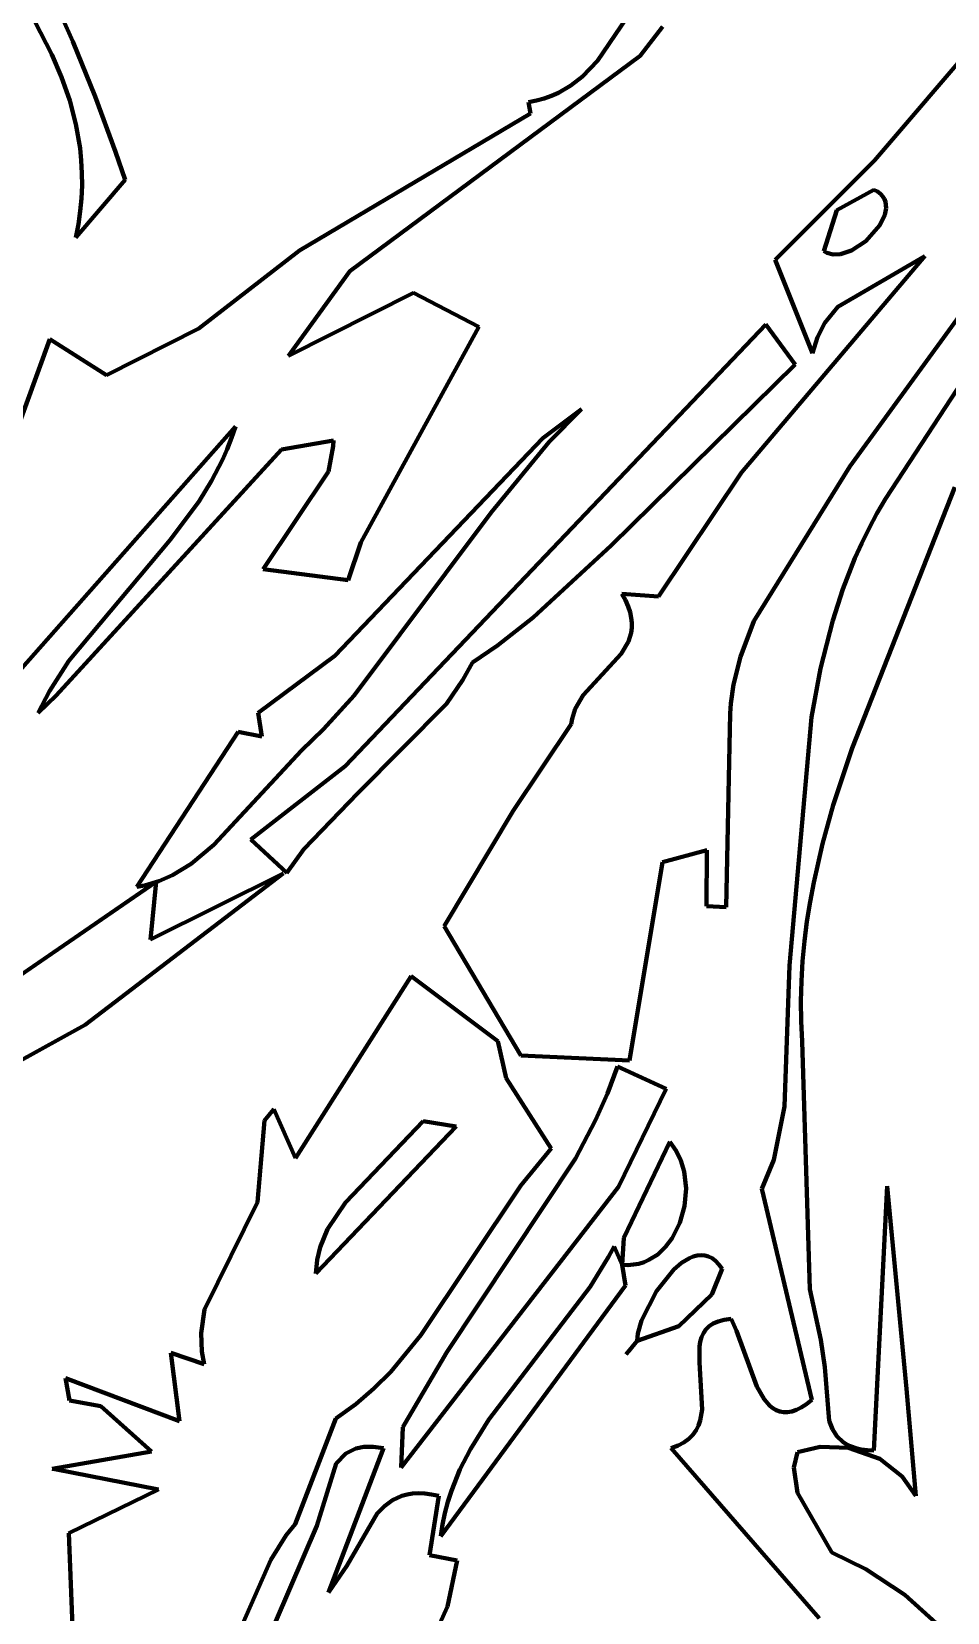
# Model space of a CAD drawing. Header units: millimetres. Extents: x 0 to 11, y 0 to 14.1.
# Drawn here: x 1.47 to 1.974, y 7.477 to 8.347 of the extents above; entities that cross this region are included whole.
import ezdxf

# ---------------------------------------------------------------- set-up
doc = ezdxf.new("R2010")
doc.units = ezdxf.units.MM
doc.layers.add('color#010101ff', color=7, linetype='CONTINUOUS', lineweight=100)
doc.layers.add('color#fefefeff', color=7, linetype='CONTINUOUS', lineweight=100)

msp = doc.modelspace()

# ---------------------------------------------------------------- linework, layer by layer
at = {"layer": 'color#010101ff'}
for p, q in [((1.81433, 8.37915), (1.78155, 8.3308)), ((1.49271, 8.34139), (1.4795, 8.37122)), ((1.47171, 8.35231), (1.48122, 8.33416)), ((1.80505, 8.33353), (1.81739, 8.34945)), ((1.50496, 8.31119), (1.49271, 8.34139)), ((1.99218, 8.34378), (1.93405, 8.27584)), ((1.48122, 8.33416), (1.48657, 8.32172)), ((1.64528, 8.21498), (1.80505, 8.33353)), ((1.78155, 8.3308), (1.77322, 8.32213)), ((1.48657, 8.32172), (1.491, 8.30899)), ((1.76696, 8.3172), (1.76, 8.31311)), ((1.77322, 8.32213), (1.76696, 8.3172)), ((1.92045, 8.10748), (2.073, 8.31742)), ((1.491, 8.30899), (1.49441, 8.29597)), ((1.51625, 8.28065), (1.50496, 8.31119)), ((1.74799, 8.30882), (1.74351, 8.30795)), ((1.74351, 8.30795), (1.74471, 8.30182)), ((1.75222, 8.30998), (1.74799, 8.30882)), ((1.75622, 8.31141), (1.75222, 8.30998)), ((1.76, 8.31311), (1.75622, 8.31141)), ((1.74471, 8.30182), (1.61747, 8.22635)), ((1.49441, 8.29597), (1.4967, 8.28265)), ((1.4967, 8.28265), (1.49739, 8.27588)), ((1.52152, 8.26526), (1.51625, 8.28065)), ((2.06594, 8.28186), (1.94003, 8.08984)), ((1.49739, 8.27588), (1.49776, 8.26902)), ((1.93405, 8.27584), (1.87938, 8.22126)), ((1.49437, 8.23355), (1.52152, 8.26526)), ((1.4978, 8.26209), (1.4975, 8.25508)), ((1.49776, 8.26902), (1.4978, 8.26209)), ((1.4975, 8.25508), (1.49683, 8.24798)), ((1.91333, 8.24854), (1.93367, 8.25981)), ((1.93367, 8.25981), (1.93565, 8.25876)), ((1.93565, 8.25876), (1.93727, 8.25755)), ((1.93727, 8.25755), (1.93853, 8.25619)), ((1.93853, 8.25619), (1.93946, 8.2547)), ((1.93946, 8.2547), (1.94007, 8.2531)), ((1.94007, 8.2531), (1.94042, 8.24964)), ((1.49683, 8.24798), (1.49579, 8.24081)), ((1.90609, 8.22601), (1.91333, 8.24854)), ((1.93972, 8.24595), (1.93701, 8.24026)), ((1.94042, 8.24964), (1.93972, 8.24595)), ((1.49579, 8.24081), (1.49437, 8.23355)), ((1.93701, 8.24026), (1.92924, 8.23153)), ((1.92924, 8.23153), (1.92138, 8.22645)), ((1.61747, 8.22635), (1.56204, 8.18343)), ((1.96166, 8.2233), (1.86084, 8.10431)), ((1.87938, 8.22126), (1.89997, 8.16985)), ((1.90774, 8.22514), (1.90609, 8.22601)), ((1.91136, 8.22427), (1.90774, 8.22514)), ((1.91527, 8.22446), (1.91136, 8.22427)), ((1.91387, 8.19546), (1.96166, 8.2233)), ((1.92138, 8.22645), (1.91527, 8.22446)), ((1.61145, 8.16849), (1.64528, 8.21498)), ((1.68024, 8.20305), (1.61145, 8.16849)), ((1.71623, 8.18441), (1.68024, 8.20305)), ((1.90668, 8.18655), (1.91387, 8.19546)), ((1.56204, 8.18343), (1.51129, 8.15783)), ((1.87413, 8.18574), (1.6426, 7.94272)), ((1.65125, 8.06569), (1.71623, 8.18441)), ((1.89042, 8.1637), (1.87413, 8.18574)), ((1.90263, 8.17875), (1.90668, 8.18655)), ((1.48009, 8.17759), (1.41507, 7.99925)), ((1.51129, 8.15783), (1.48009, 8.17759)), ((1.89997, 8.16985), (1.90263, 8.17875)), ((1.78902, 8.0641), (1.89042, 8.1637)), ((1.77273, 8.13906), (1.75141, 8.12322)), ((1.75501, 8.12108), (1.77273, 8.13906)), ((1.45623, 7.98717), (1.5822, 8.12961)), ((1.58013, 8.1233), (1.57776, 8.11715)), ((1.5822, 8.12961), (1.58013, 8.1233)), ((1.75141, 8.12322), (1.63693, 8.00346)), ((1.48353, 7.98155), (1.60761, 8.11687)), ((1.57776, 8.11715), (1.57511, 8.11116)), ((1.60761, 8.11687), (1.63615, 8.12178)), ((1.63605, 8.1188), (1.63347, 8.10477)), ((1.63615, 8.12178), (1.63605, 8.1188)), ((1.72304, 8.0823), (1.75501, 8.12108)), ((1.57511, 8.11116), (1.56908, 8.0996)), ((1.86765, 8.02241), (1.92045, 8.10748)), ((1.56908, 8.0996), (1.56218, 8.08851)), ((1.63347, 8.10477), (1.59747, 8.05111)), ((1.86084, 8.10431), (1.81513, 8.03601)), ((1.56218, 8.08851), (1.54641, 8.06742)), ((1.92166, 7.95253), (1.97822, 8.09622)), ((1.94003, 8.08984), (1.93536, 8.08179)), ((1.64762, 7.98166), (1.72304, 8.0823)), ((1.93536, 8.08179), (1.93102, 8.07364)), ((1.93102, 8.07364), (1.927, 8.06539)), ((1.54641, 8.06742), (1.4906, 8.00074)), ((1.64437, 8.04504), (1.65125, 8.06569)), ((1.74614, 8.02451), (1.78902, 8.0641)), ((1.927, 8.06539), (1.92327, 8.05705)), ((1.92327, 8.05705), (1.91666, 8.0401)), ((1.59747, 8.05111), (1.64437, 8.04504)), ((1.81513, 8.03601), (1.79493, 8.0376)), ((1.79493, 8.0376), (1.79689, 8.03401)), ((1.91666, 8.0401), (1.91107, 8.02285)), ((1.79689, 8.03401), (1.79839, 8.03061)), ((1.79839, 8.03061), (1.79947, 8.0274)), ((1.79947, 8.0274), (1.80016, 8.02436)), ((1.72642, 8.00917), (1.74614, 8.02451)), ((1.80045, 8.01873), (1.80011, 8.01611)), ((1.80016, 8.02436), (1.80048, 8.02147)), ((1.80048, 8.02147), (1.80045, 8.01873)), ((1.86019, 8.00293), (1.86765, 8.02241)), ((1.91107, 8.02285), (1.90439, 7.99647)), ((1.79859, 8.01123), (1.79461, 8.00456)), ((1.80011, 8.01611), (1.79859, 8.01123)), ((1.4906, 8.00074), (1.47985, 7.98394)), ((1.63693, 8.00346), (1.59472, 7.97206)), ((1.71266, 7.99968), (1.72642, 8.00917)), ((1.79461, 8.00456), (1.77362, 7.98167)), ((1.85641, 7.98765), (1.86019, 8.00293)), ((1.70747, 7.99018), (1.71266, 7.99968)), ((1.90439, 7.99647), (1.89941, 7.96962)), ((1.47985, 7.98394), (1.47371, 7.97211)), ((1.69844, 7.977), (1.70747, 7.99018)), ((1.85492, 7.9771), (1.85641, 7.98765)), ((1.47371, 7.97211), (1.48353, 7.98155)), ((1.63063, 7.96307), (1.64762, 7.98166)), ((1.64957, 7.92786), (1.69844, 7.977)), ((1.77362, 7.98167), (1.76933, 7.97432)), ((1.85452, 7.97171), (1.85492, 7.9771)), ((1.59472, 7.97206), (1.59672, 7.95902)), ((1.76752, 7.96882), (1.76702, 7.96585)), ((1.76933, 7.97432), (1.76752, 7.96882)), ((1.8524, 7.8652), (1.85452, 7.97171)), ((1.89941, 7.96962), (1.88724, 7.83305)), ((1.58378, 7.96156), (1.52796, 7.87631)), ((1.59672, 7.95902), (1.58378, 7.96156)), ((1.61853, 7.95131), (1.63063, 7.96307)), ((1.76702, 7.96585), (1.73512, 7.91807)), ((1.57028, 7.8995), (1.61853, 7.95131)), ((1.91133, 7.92117), (1.92166, 7.95253)), ((1.6426, 7.94272), (1.59075, 7.90228)), ((1.61996, 7.89701), (1.64957, 7.92786)), ((1.73512, 7.91807), (1.69718, 7.8547)), ((1.90544, 7.90005), (1.91133, 7.92117)), ((1.55784, 7.88903), (1.57028, 7.8995)), ((1.59075, 7.90228), (1.61058, 7.88393)), ((1.61058, 7.88393), (1.61996, 7.89701)), ((1.81726, 7.88998), (1.84181, 7.89657)), ((1.84181, 7.89657), (1.84156, 7.86574)), ((1.90056, 7.87874), (1.90544, 7.90005)), ((1.54755, 7.88273), (1.55784, 7.88903)), ((1.79922, 7.78083), (1.81726, 7.88998)), ((1.53851, 7.87908), (1.39814, 7.7828)), ((1.49943, 7.80044), (1.60859, 7.88365)), ((1.53216, 7.87712), (1.54012, 7.87949)), ((1.60859, 7.88365), (1.53539, 7.84734)), ((1.53539, 7.84734), (1.53851, 7.87908)), ((1.54012, 7.87949), (1.54755, 7.88273)), ((1.52796, 7.87631), (1.53216, 7.87712)), ((1.89854, 7.86801), (1.90056, 7.87874)), ((1.84156, 7.86574), (1.8524, 7.8652)), ((1.89683, 7.85722), (1.89854, 7.86801)), ((1.69718, 7.8547), (1.73928, 7.78346)), ((1.89546, 7.84638), (1.89683, 7.85722)), ((1.89444, 7.83547), (1.89546, 7.84638)), ((1.89379, 7.8245), (1.89444, 7.83547)), ((1.67904, 7.8272), (1.61527, 7.727)), ((1.72661, 7.79135), (1.67904, 7.8272)), ((1.88724, 7.83305), (1.88456, 7.75548)), ((1.89354, 7.81345), (1.89379, 7.8245)), ((1.8937, 7.80234), (1.89354, 7.81345)), ((1.89429, 7.79116), (1.8937, 7.80234)), ((1.42608, 7.75984), (1.49943, 7.80044)), ((1.7312, 7.77109), (1.72661, 7.79135)), ((1.73928, 7.78346), (1.79922, 7.78083)), ((1.89848, 7.65502), (1.89429, 7.79116)), ((1.79265, 7.77754), (1.78699, 7.76254)), ((1.81942, 7.76523), (1.79265, 7.77754)), ((1.75602, 7.73231), (1.7312, 7.77109)), ((1.78699, 7.76254), (1.78051, 7.74798)), ((1.79315, 7.71121), (1.81942, 7.76523)), ((1.60336, 7.75395), (1.59828, 7.74769)), ((1.61527, 7.727), (1.60336, 7.75395)), ((1.88456, 7.75548), (1.87854, 7.72621)), ((1.59828, 7.74769), (1.59434, 7.70293)), ((1.70376, 7.74438), (1.6264, 7.6636)), ((1.64277, 7.70275), (1.68561, 7.74741)), ((1.68561, 7.74741), (1.70376, 7.74438)), ((1.78051, 7.74798), (1.76949, 7.72682)), ((1.73928, 7.71205), (1.75602, 7.73231)), ((1.82128, 7.73601), (1.79607, 7.68326)), ((1.82486, 7.73117), (1.82128, 7.73601)), ((1.82751, 7.72571), (1.82486, 7.73117)), ((1.76949, 7.72682), (1.69867, 7.6203)), ((1.82926, 7.71977), (1.82751, 7.72571)), ((1.87854, 7.72621), (1.87194, 7.71016)), ((1.83028, 7.71032), (1.82926, 7.71977)), ((1.67354, 7.55685), (1.79315, 7.71121)), ((1.68437, 7.62968), (1.73928, 7.71205)), ((1.82945, 7.7007), (1.83028, 7.71032)), ((1.87194, 7.71016), (1.89958, 7.5941)), ((1.94097, 7.71158), (1.93374, 7.5662)), ((1.95159, 7.60009), (1.94097, 7.71158)), ((1.59434, 7.70293), (1.56527, 7.64372)), ((1.63299, 7.68797), (1.64277, 7.70275)), ((1.82689, 7.69143), (1.82945, 7.7007)), ((1.62895, 7.67814), (1.63299, 7.68797)), ((1.82269, 7.68304), (1.82689, 7.69143)), ((1.79607, 7.68326), (1.79508, 7.66837)), ((1.81904, 7.6782), (1.82269, 7.68304)), ((1.6264, 7.6636), (1.62723, 7.6711)), ((1.62723, 7.6711), (1.62895, 7.67814)), ((1.78769, 7.67274), (1.77744, 7.65629)), ((1.79073, 7.67839), (1.78769, 7.67274)), ((1.79508, 7.66837), (1.79073, 7.67839)), ((1.80716, 7.66987), (1.80984, 7.67103)), ((1.80984, 7.67103), (1.81475, 7.67414)), ((1.81475, 7.67414), (1.81904, 7.6782)), ((1.83213, 7.67207), (1.82783, 7.66946)), ((1.83428, 7.67294), (1.83213, 7.67207)), ((1.83642, 7.67349), (1.83428, 7.67294)), ((1.83854, 7.67369), (1.83642, 7.67349)), ((1.84062, 7.67352), (1.83854, 7.67369)), ((1.84266, 7.67295), (1.84062, 7.67352)), ((1.84465, 7.67196), (1.84266, 7.67295)), ((1.84656, 7.67052), (1.84465, 7.67196)), ((1.8484, 7.66861), (1.84656, 7.67052)), ((1.79508, 7.66837), (1.7983, 7.66824)), ((1.79693, 7.65702), (1.79508, 7.66837)), ((1.7983, 7.66824), (1.80139, 7.66846)), ((1.80139, 7.66846), (1.80435, 7.66901)), ((1.80435, 7.66901), (1.80716, 7.66987)), ((1.82362, 7.66588), (1.81402, 7.65397)), ((1.82783, 7.66946), (1.82362, 7.66588)), ((1.84445, 7.65198), (1.85015, 7.6662)), ((1.85015, 7.6662), (1.8484, 7.66861)), ((1.69538, 7.51913), (1.79693, 7.65702)), ((1.77744, 7.65629), (1.72168, 7.5833)), ((1.81402, 7.65397), (1.80584, 7.63779)), ((1.90447, 7.62717), (1.89848, 7.65502)), ((1.82634, 7.6346), (1.84445, 7.65198)), ((1.56527, 7.64372), (1.56335, 7.63083)), ((1.80584, 7.63779), (1.8038, 7.63053)), ((1.84526, 7.63604), (1.84302, 7.63456)), ((1.84798, 7.63723), (1.84526, 7.63604)), ((1.85123, 7.63809), (1.84798, 7.63723)), ((1.85506, 7.6386), (1.85123, 7.63809)), ((1.85801, 7.63215), (1.85506, 7.6386)), ((1.56335, 7.63083), (1.56376, 7.62073)), ((1.66771, 7.60954), (1.68437, 7.62968)), ((1.8034, 7.62647), (1.82634, 7.6346)), ((1.8038, 7.63053), (1.8034, 7.62647)), ((1.83884, 7.62851), (1.83814, 7.62605)), ((1.83986, 7.63077), (1.83884, 7.62851)), ((1.84124, 7.63279), (1.83986, 7.63077)), ((1.84302, 7.63456), (1.84124, 7.63279)), ((1.8692, 7.60145), (1.85801, 7.63215)), ((1.90672, 7.61202), (1.90447, 7.62717)), ((1.56506, 7.61375), (1.54665, 7.61997)), ((1.54665, 7.61997), (1.55151, 7.58244)), ((1.56376, 7.62073), (1.56506, 7.61375)), ((1.69867, 7.6203), (1.67431, 7.57913)), ((1.79741, 7.61917), (1.8034, 7.62647)), ((1.79874, 7.62079), (1.79741, 7.61917)), ((1.8034, 7.62647), (1.79874, 7.62079)), ((1.83772, 7.6234), (1.83769, 7.61457)), ((1.83814, 7.62605), (1.83772, 7.6234)), ((1.65846, 7.60026), (1.66771, 7.60954)), ((1.83769, 7.61457), (1.83923, 7.58872)), ((1.90916, 7.58246), (1.90672, 7.61202)), ((1.55151, 7.58244), (1.48877, 7.60607)), ((1.48877, 7.60607), (1.49095, 7.5938)), ((1.87324, 7.59446), (1.8692, 7.60145)), ((1.49095, 7.5938), (1.50806, 7.59053)), ((1.64845, 7.59164), (1.65846, 7.60026)), ((1.87638, 7.59087), (1.87324, 7.59446)), ((1.89958, 7.5941), (1.89657, 7.59173)), ((1.95681, 7.54123), (1.95159, 7.60009)), ((1.50806, 7.59053), (1.53611, 7.56573)), ((1.61518, 7.52564), (1.63757, 7.58378)), ((1.63757, 7.58378), (1.64845, 7.59164)), ((1.72168, 7.5833), (1.71157, 7.56699)), ((1.83923, 7.58872), (1.83814, 7.58274)), ((1.8781, 7.58948), (1.87638, 7.59087)), ((1.87994, 7.58839), (1.8781, 7.58948)), ((1.88189, 7.58764), (1.87994, 7.58839)), ((1.88397, 7.58726), (1.88189, 7.58764)), ((1.88619, 7.58726), (1.88397, 7.58726)), ((1.88855, 7.58768), (1.88619, 7.58726)), ((1.89107, 7.58855), (1.88855, 7.58768)), ((1.89374, 7.58989), (1.89107, 7.58855)), ((1.89657, 7.59173), (1.89374, 7.58989)), ((1.67431, 7.57913), (1.67354, 7.55685)), ((1.83403, 7.57491), (1.83182, 7.57269)), ((1.83579, 7.57734), (1.83403, 7.57491)), ((1.83715, 7.57996), (1.83579, 7.57734)), ((1.83814, 7.58274), (1.83715, 7.57996)), ((1.91087, 7.57799), (1.90916, 7.58246)), ((1.91334, 7.57407), (1.91087, 7.57799)), ((1.63348, 7.48817), (1.66379, 7.56756)), ((1.64852, 7.56725), (1.64309, 7.56459)), ((1.65291, 7.56816), (1.64852, 7.56725)), ((1.65798, 7.56829), (1.65291, 7.56816)), ((1.66379, 7.56756), (1.65798, 7.56829)), ((1.71157, 7.56699), (1.70584, 7.5557)), ((1.82591, 7.56899), (1.82212, 7.56756)), ((1.82212, 7.56756), (1.90365, 7.47397)), ((1.82913, 7.57071), (1.82591, 7.56899)), ((1.83182, 7.57269), (1.82913, 7.57071)), ((1.89174, 7.56525), (1.90412, 7.56833)), ((1.90412, 7.56833), (1.91966, 7.56774)), ((1.91672, 7.57083), (1.91334, 7.57407)), ((1.91879, 7.56949), (1.91672, 7.57083)), ((1.92115, 7.56836), (1.91879, 7.56949)), ((1.91966, 7.56774), (1.93691, 7.56157)), ((1.9238, 7.56745), (1.92115, 7.56836)), ((1.92677, 7.56678), (1.9238, 7.56745)), ((1.93008, 7.56636), (1.92677, 7.56678)), ((1.93374, 7.5662), (1.93008, 7.56636)), ((1.53611, 7.56573), (1.48133, 7.5562)), ((1.63766, 7.55899), (1.62707, 7.52482)), ((1.64309, 7.56459), (1.63766, 7.55899)), ((1.88972, 7.5569), (1.89174, 7.56525)), ((1.93691, 7.56157), (1.94929, 7.55199)), ((1.48133, 7.5562), (1.48289, 7.55589)), ((1.48289, 7.55589), (1.53982, 7.5448)), ((1.70584, 7.5557), (1.70113, 7.54401)), ((1.89174, 7.54296), (1.88972, 7.5569)), ((1.94929, 7.55199), (1.95681, 7.54123)), ((1.53982, 7.5448), (1.4905, 7.52066)), ((1.67385, 7.54121), (1.66872, 7.53888)), ((1.67669, 7.54198), (1.67385, 7.54121)), ((1.67973, 7.54248), (1.67669, 7.54198)), ((1.68299, 7.54267), (1.67973, 7.54248)), ((1.68647, 7.54255), (1.68299, 7.54267)), ((1.6902, 7.54208), (1.68647, 7.54255)), ((1.68908, 7.50861), (1.69418, 7.54126)), ((1.69418, 7.54126), (1.6902, 7.54208)), ((1.70113, 7.54401), (1.6992, 7.53799)), ((1.91053, 7.51005), (1.89174, 7.54296)), ((1.6603, 7.53165), (1.64349, 7.5028)), ((1.66424, 7.53564), (1.6603, 7.53165)), ((1.66872, 7.53888), (1.66424, 7.53564)), ((1.69758, 7.53184), (1.69631, 7.52556)), ((1.6992, 7.53799), (1.69758, 7.53184)), ((1.62707, 7.52482), (1.58204, 7.4202)), ((1.61007, 7.5196), (1.61518, 7.52564)), ((1.69631, 7.52556), (1.69538, 7.51913)), ((1.4905, 7.52066), (1.49327, 7.45027)), ((1.60178, 7.50607), (1.61007, 7.5196)), ((1.57909, 7.45472), (1.60178, 7.50607)), ((1.70438, 7.50564), (1.68908, 7.50861)), ((1.69891, 7.48036), (1.70438, 7.50564)), ((1.92928, 7.50103), (1.91053, 7.51005)), ((1.64349, 7.5028), (1.63348, 7.48817)), ((1.95079, 7.48686), (1.92928, 7.50103)), ((1.6486, 7.36861), (1.69891, 7.48036)), ((1.97375, 7.46619), (1.95079, 7.48686))]:
    msp.add_line(p, q, dxfattribs=at)
at = {"layer": 'color#fefefeff'}
for p, q in [((1.78155, 8.3308), (1.81433, 8.37915)), ((1.4795, 8.37122), (1.49271, 8.34139)), ((1.48122, 8.33416), (1.47171, 8.35231)), ((1.81739, 8.34945), (1.80505, 8.33353)), ((1.49271, 8.34139), (1.50496, 8.31119)), ((1.93405, 8.27584), (1.99218, 8.34378)), ((1.48657, 8.32172), (1.48122, 8.33416)), ((1.80505, 8.33353), (1.64528, 8.21498)), ((1.77322, 8.32213), (1.78155, 8.3308)), ((1.491, 8.30899), (1.48657, 8.32172)), ((1.76, 8.31311), (1.76696, 8.3172)), ((1.76696, 8.3172), (1.77322, 8.32213)), ((2.073, 8.31742), (1.92045, 8.10748)), ((1.49441, 8.29597), (1.491, 8.30899)), ((1.50496, 8.31119), (1.51625, 8.28065)), ((1.74351, 8.30795), (1.74799, 8.30882)), ((1.74471, 8.30182), (1.74351, 8.30795)), ((1.74799, 8.30882), (1.75222, 8.30998)), ((1.75222, 8.30998), (1.75622, 8.31141)), ((1.75622, 8.31141), (1.76, 8.31311)), ((1.61747, 8.22635), (1.74471, 8.30182)), ((1.4967, 8.28265), (1.49441, 8.29597)), ((1.49739, 8.27588), (1.4967, 8.28265)), ((1.51625, 8.28065), (1.52152, 8.26526)), ((1.94003, 8.08984), (2.06594, 8.28186)), ((1.49776, 8.26902), (1.49739, 8.27588)), ((1.87938, 8.22126), (1.93405, 8.27584)), ((1.52152, 8.26526), (1.49437, 8.23355)), ((1.4975, 8.25508), (1.4978, 8.26209)), ((1.4978, 8.26209), (1.49776, 8.26902)), ((1.49683, 8.24798), (1.4975, 8.25508)), ((1.93367, 8.25981), (1.91333, 8.24854)), ((1.93565, 8.25876), (1.93367, 8.25981)), ((1.93727, 8.25755), (1.93565, 8.25876)), ((1.93853, 8.25619), (1.93727, 8.25755)), ((1.93946, 8.2547), (1.93853, 8.25619)), ((1.94007, 8.2531), (1.93946, 8.2547)), ((1.94042, 8.24964), (1.94007, 8.2531)), ((1.49579, 8.24081), (1.49683, 8.24798)), ((1.91333, 8.24854), (1.90609, 8.22601)), ((1.93701, 8.24026), (1.93972, 8.24595)), ((1.93972, 8.24595), (1.94042, 8.24964)), ((1.49437, 8.23355), (1.49579, 8.24081)), ((1.92924, 8.23153), (1.93701, 8.24026)), ((1.92138, 8.22645), (1.92924, 8.23153)), ((1.56204, 8.18343), (1.61747, 8.22635)), ((1.86084, 8.10431), (1.96166, 8.2233)), ((1.89997, 8.16985), (1.87938, 8.22126)), ((1.90609, 8.22601), (1.90774, 8.22514)), ((1.90774, 8.22514), (1.91136, 8.22427)), ((1.91136, 8.22427), (1.91527, 8.22446)), ((1.96166, 8.2233), (1.91387, 8.19546)), ((1.91527, 8.22446), (1.92138, 8.22645)), ((1.64528, 8.21498), (1.61145, 8.16849)), ((1.61145, 8.16849), (1.68024, 8.20305)), ((1.68024, 8.20305), (1.71623, 8.18441)), ((1.91387, 8.19546), (1.90668, 8.18655)), ((1.51129, 8.15783), (1.56204, 8.18343)), ((1.6426, 7.94272), (1.87413, 8.18574)), ((1.71623, 8.18441), (1.65125, 8.06569)), ((1.87413, 8.18574), (1.89042, 8.1637)), ((1.90668, 8.18655), (1.90263, 8.17875)), ((1.41507, 7.99925), (1.48009, 8.17759)), ((1.48009, 8.17759), (1.51129, 8.15783)), ((1.90263, 8.17875), (1.89997, 8.16985)), ((1.89042, 8.1637), (1.78902, 8.0641)), ((1.75141, 8.12322), (1.77273, 8.13906)), ((1.77273, 8.13906), (1.75501, 8.12108)), ((1.5822, 8.12961), (1.45623, 7.98717)), ((1.57776, 8.11715), (1.58013, 8.1233)), ((1.58013, 8.1233), (1.5822, 8.12961)), ((1.63693, 8.00346), (1.75141, 8.12322)), ((1.60761, 8.11687), (1.48353, 7.98155)), ((1.57511, 8.11116), (1.57776, 8.11715)), ((1.63615, 8.12178), (1.60761, 8.11687)), ((1.63347, 8.10477), (1.63605, 8.1188)), ((1.63605, 8.1188), (1.63615, 8.12178)), ((1.75501, 8.12108), (1.72304, 8.0823)), ((1.56908, 8.0996), (1.57511, 8.11116)), ((1.92045, 8.10748), (1.86765, 8.02241)), ((1.56218, 8.08851), (1.56908, 8.0996)), ((1.59747, 8.05111), (1.63347, 8.10477)), ((1.81513, 8.03601), (1.86084, 8.10431)), ((1.54641, 8.06742), (1.56218, 8.08851)), ((1.97822, 8.09622), (1.92166, 7.95253)), ((1.93536, 8.08179), (1.94003, 8.08984)), ((1.72304, 8.0823), (1.64762, 7.98166)), ((1.93102, 8.07364), (1.93536, 8.08179)), ((1.927, 8.06539), (1.93102, 8.07364)), ((1.4906, 8.00074), (1.54641, 8.06742)), ((1.65125, 8.06569), (1.64437, 8.04504)), ((1.78902, 8.0641), (1.74614, 8.02451)), ((1.92327, 8.05705), (1.927, 8.06539)), ((1.91666, 8.0401), (1.92327, 8.05705)), ((1.64437, 8.04504), (1.59747, 8.05111)), ((1.79689, 8.03401), (1.79493, 8.0376)), ((1.79493, 8.0376), (1.81513, 8.03601)), ((1.91107, 8.02285), (1.91666, 8.0401)), ((1.79839, 8.03061), (1.79689, 8.03401)), ((1.79947, 8.0274), (1.79839, 8.03061)), ((1.80016, 8.02436), (1.79947, 8.0274)), ((1.74614, 8.02451), (1.72642, 8.00917)), ((1.80011, 8.01611), (1.80045, 8.01873)), ((1.80048, 8.02147), (1.80016, 8.02436)), ((1.80045, 8.01873), (1.80048, 8.02147)), ((1.86765, 8.02241), (1.86019, 8.00293)), ((1.90439, 7.99647), (1.91107, 8.02285)), ((1.79461, 8.00456), (1.79859, 8.01123)), ((1.79859, 8.01123), (1.80011, 8.01611)), ((1.47985, 7.98394), (1.4906, 8.00074)), ((1.59472, 7.97206), (1.63693, 8.00346)), ((1.72642, 8.00917), (1.71266, 7.99968)), ((1.77362, 7.98167), (1.79461, 8.00456)), ((1.86019, 8.00293), (1.85641, 7.98765)), ((1.71266, 7.99968), (1.70747, 7.99018)), ((1.89941, 7.96962), (1.90439, 7.99647)), ((1.47371, 7.97211), (1.47985, 7.98394)), ((1.70747, 7.99018), (1.69844, 7.977)), ((1.85641, 7.98765), (1.85492, 7.9771)), ((1.48353, 7.98155), (1.47371, 7.97211)), ((1.64762, 7.98166), (1.63063, 7.96307)), ((1.69844, 7.977), (1.64957, 7.92786)), ((1.76933, 7.97432), (1.77362, 7.98167)), ((1.85492, 7.9771), (1.85452, 7.97171)), ((1.59672, 7.95902), (1.59472, 7.97206)), ((1.76702, 7.96585), (1.76752, 7.96882)), ((1.76752, 7.96882), (1.76933, 7.97432)), ((1.85452, 7.97171), (1.8524, 7.8652)), ((1.88724, 7.83305), (1.89941, 7.96962)), ((1.52796, 7.87631), (1.58378, 7.96156)), ((1.58378, 7.96156), (1.59672, 7.95902)), ((1.63063, 7.96307), (1.61853, 7.95131)), ((1.73512, 7.91807), (1.76702, 7.96585)), ((1.61853, 7.95131), (1.57028, 7.8995)), ((1.92166, 7.95253), (1.91133, 7.92117)), ((1.59075, 7.90228), (1.6426, 7.94272)), ((1.64957, 7.92786), (1.61996, 7.89701)), ((1.69718, 7.8547), (1.73512, 7.91807)), ((1.91133, 7.92117), (1.90544, 7.90005)), ((1.57028, 7.8995), (1.55784, 7.88903)), ((1.61058, 7.88393), (1.59075, 7.90228)), ((1.61996, 7.89701), (1.61058, 7.88393)), ((1.84181, 7.89657), (1.81726, 7.88998)), ((1.84156, 7.86574), (1.84181, 7.89657)), ((1.90544, 7.90005), (1.90056, 7.87874)), ((1.55784, 7.88903), (1.54755, 7.88273)), ((1.81726, 7.88998), (1.79922, 7.78083)), ((1.39814, 7.7828), (1.53851, 7.87908)), ((1.60859, 7.88365), (1.49943, 7.80044)), ((1.54012, 7.87949), (1.53216, 7.87712)), ((1.53539, 7.84734), (1.60859, 7.88365)), ((1.53851, 7.87908), (1.53539, 7.84734)), ((1.54755, 7.88273), (1.54012, 7.87949)), ((1.53216, 7.87712), (1.52796, 7.87631)), ((1.90056, 7.87874), (1.89854, 7.86801)), ((1.8524, 7.8652), (1.84156, 7.86574)), ((1.89854, 7.86801), (1.89683, 7.85722)), ((1.73928, 7.78346), (1.69718, 7.8547)), ((1.89683, 7.85722), (1.89546, 7.84638)), ((1.89546, 7.84638), (1.89444, 7.83547)), ((1.89444, 7.83547), (1.89379, 7.8245)), ((1.61527, 7.727), (1.67904, 7.8272)), ((1.67904, 7.8272), (1.72661, 7.79135)), ((1.88456, 7.75548), (1.88724, 7.83305)), ((1.89379, 7.8245), (1.89354, 7.81345)), ((1.89354, 7.81345), (1.8937, 7.80234)), ((1.8937, 7.80234), (1.89429, 7.79116)), ((1.49943, 7.80044), (1.42608, 7.75984)), ((1.72661, 7.79135), (1.7312, 7.77109)), ((1.79922, 7.78083), (1.73928, 7.78346)), ((1.89429, 7.79116), (1.89848, 7.65502)), ((1.78699, 7.76254), (1.79265, 7.77754)), ((1.79265, 7.77754), (1.81942, 7.76523)), ((1.7312, 7.77109), (1.75602, 7.73231)), ((1.78051, 7.74798), (1.78699, 7.76254)), ((1.81942, 7.76523), (1.79315, 7.71121)), ((1.59828, 7.74769), (1.60336, 7.75395)), ((1.60336, 7.75395), (1.61527, 7.727)), ((1.87854, 7.72621), (1.88456, 7.75548)), ((1.59434, 7.70293), (1.59828, 7.74769)), ((1.6264, 7.6636), (1.70376, 7.74438)), ((1.68561, 7.74741), (1.64277, 7.70275)), ((1.70376, 7.74438), (1.68561, 7.74741)), ((1.76949, 7.72682), (1.78051, 7.74798)), ((1.75602, 7.73231), (1.73928, 7.71205)), ((1.79607, 7.68326), (1.82128, 7.73601)), ((1.82128, 7.73601), (1.82486, 7.73117)), ((1.82486, 7.73117), (1.82751, 7.72571)), ((1.69867, 7.6203), (1.76949, 7.72682)), ((1.82751, 7.72571), (1.82926, 7.71977)), ((1.87194, 7.71016), (1.87854, 7.72621)), ((1.82926, 7.71977), (1.83028, 7.71032)), ((1.79315, 7.71121), (1.67354, 7.55685)), ((1.73928, 7.71205), (1.68437, 7.62968)), ((1.83028, 7.71032), (1.82945, 7.7007)), ((1.89958, 7.5941), (1.87194, 7.71016)), ((1.93374, 7.5662), (1.94097, 7.71158)), ((1.94097, 7.71158), (1.95159, 7.60009)), ((1.56527, 7.64372), (1.59434, 7.70293)), ((1.64277, 7.70275), (1.63299, 7.68797)), ((1.82945, 7.7007), (1.82689, 7.69143)), ((1.63299, 7.68797), (1.62895, 7.67814)), ((1.82689, 7.69143), (1.82269, 7.68304)), ((1.79508, 7.66837), (1.79607, 7.68326)), ((1.82269, 7.68304), (1.81904, 7.6782)), ((1.62723, 7.6711), (1.6264, 7.6636)), ((1.62895, 7.67814), (1.62723, 7.6711)), ((1.77744, 7.65629), (1.78769, 7.67274)), ((1.78769, 7.67274), (1.79073, 7.67839)), ((1.79073, 7.67839), (1.79508, 7.66837)), ((1.80984, 7.67103), (1.80716, 7.66987)), ((1.81475, 7.67414), (1.80984, 7.67103)), ((1.81904, 7.6782), (1.81475, 7.67414)), ((1.82783, 7.66946), (1.83213, 7.67207)), ((1.83213, 7.67207), (1.83428, 7.67294)), ((1.83428, 7.67294), (1.83642, 7.67349)), ((1.83642, 7.67349), (1.83854, 7.67369)), ((1.83854, 7.67369), (1.84062, 7.67352)), ((1.84062, 7.67352), (1.84266, 7.67295)), ((1.84266, 7.67295), (1.84465, 7.67196)), ((1.84465, 7.67196), (1.84656, 7.67052)), ((1.84656, 7.67052), (1.8484, 7.66861)), ((1.7983, 7.66824), (1.79508, 7.66837)), ((1.79508, 7.66837), (1.79693, 7.65702)), ((1.80139, 7.66846), (1.7983, 7.66824)), ((1.80435, 7.66901), (1.80139, 7.66846)), ((1.80716, 7.66987), (1.80435, 7.66901)), ((1.81402, 7.65397), (1.82362, 7.66588)), ((1.82362, 7.66588), (1.82783, 7.66946)), ((1.85015, 7.6662), (1.84445, 7.65198)), ((1.8484, 7.66861), (1.85015, 7.6662)), ((1.79693, 7.65702), (1.69538, 7.51913)), ((1.72168, 7.5833), (1.77744, 7.65629)), ((1.80584, 7.63779), (1.81402, 7.65397)), ((1.89848, 7.65502), (1.90447, 7.62717)), ((1.84445, 7.65198), (1.82634, 7.6346)), ((1.56335, 7.63083), (1.56527, 7.64372)), ((1.8038, 7.63053), (1.80584, 7.63779)), ((1.84302, 7.63456), (1.84526, 7.63604)), ((1.84526, 7.63604), (1.84798, 7.63723)), ((1.84798, 7.63723), (1.85123, 7.63809)), ((1.85123, 7.63809), (1.85506, 7.6386)), ((1.85506, 7.6386), (1.85801, 7.63215)), ((1.56376, 7.62073), (1.56335, 7.63083)), ((1.68437, 7.62968), (1.66771, 7.60954)), ((1.82634, 7.6346), (1.8034, 7.62647)), ((1.8034, 7.62647), (1.8038, 7.63053)), ((1.83814, 7.62605), (1.83884, 7.62851)), ((1.83884, 7.62851), (1.83986, 7.63077)), ((1.83986, 7.63077), (1.84124, 7.63279)), ((1.84124, 7.63279), (1.84302, 7.63456)), ((1.85801, 7.63215), (1.8692, 7.60145)), ((1.90447, 7.62717), (1.90672, 7.61202)), ((1.55151, 7.58244), (1.54665, 7.61997)), ((1.54665, 7.61997), (1.56506, 7.61375)), ((1.56506, 7.61375), (1.56376, 7.62073)), ((1.67431, 7.57913), (1.69867, 7.6203)), ((1.8034, 7.62647), (1.79741, 7.61917)), ((1.79741, 7.61917), (1.79874, 7.62079)), ((1.79874, 7.62079), (1.8034, 7.62647)), ((1.83769, 7.61457), (1.83772, 7.6234)), ((1.83772, 7.6234), (1.83814, 7.62605)), ((1.66771, 7.60954), (1.65846, 7.60026)), ((1.83923, 7.58872), (1.83769, 7.61457)), ((1.90672, 7.61202), (1.90916, 7.58246)), ((1.49095, 7.5938), (1.48877, 7.60607)), ((1.48877, 7.60607), (1.55151, 7.58244)), ((1.8692, 7.60145), (1.87324, 7.59446)), ((1.50806, 7.59053), (1.49095, 7.5938)), ((1.65846, 7.60026), (1.64845, 7.59164)), ((1.87324, 7.59446), (1.87638, 7.59087)), ((1.89657, 7.59173), (1.89958, 7.5941)), ((1.95159, 7.60009), (1.95681, 7.54123)), ((1.53611, 7.56573), (1.50806, 7.59053)), ((1.63757, 7.58378), (1.61518, 7.52564)), ((1.64845, 7.59164), (1.63757, 7.58378)), ((1.71157, 7.56699), (1.72168, 7.5833)), ((1.83814, 7.58274), (1.83923, 7.58872)), ((1.87638, 7.59087), (1.8781, 7.58948)), ((1.8781, 7.58948), (1.87994, 7.58839)), ((1.87994, 7.58839), (1.88189, 7.58764)), ((1.88189, 7.58764), (1.88397, 7.58726)), ((1.88397, 7.58726), (1.88619, 7.58726)), ((1.88619, 7.58726), (1.88855, 7.58768)), ((1.88855, 7.58768), (1.89107, 7.58855)), ((1.89107, 7.58855), (1.89374, 7.58989)), ((1.89374, 7.58989), (1.89657, 7.59173)), ((1.67354, 7.55685), (1.67431, 7.57913)), ((1.83182, 7.57269), (1.83403, 7.57491)), ((1.83403, 7.57491), (1.83579, 7.57734)), ((1.83579, 7.57734), (1.83715, 7.57996)), ((1.83715, 7.57996), (1.83814, 7.58274)), ((1.90916, 7.58246), (1.91087, 7.57799)), ((1.91087, 7.57799), (1.91334, 7.57407)), ((1.66379, 7.56756), (1.63348, 7.48817)), ((1.64309, 7.56459), (1.64852, 7.56725)), ((1.64852, 7.56725), (1.65291, 7.56816)), ((1.65291, 7.56816), (1.65798, 7.56829)), ((1.65798, 7.56829), (1.66379, 7.56756)), ((1.70584, 7.5557), (1.71157, 7.56699)), ((1.82212, 7.56756), (1.82591, 7.56899)), ((1.90365, 7.47397), (1.82212, 7.56756)), ((1.82591, 7.56899), (1.82913, 7.57071)), ((1.82913, 7.57071), (1.83182, 7.57269)), ((1.90412, 7.56833), (1.89174, 7.56525)), ((1.91966, 7.56774), (1.90412, 7.56833)), ((1.91334, 7.57407), (1.91672, 7.57083)), ((1.91672, 7.57083), (1.91879, 7.56949)), ((1.91879, 7.56949), (1.92115, 7.56836)), ((1.93691, 7.56157), (1.91966, 7.56774)), ((1.92115, 7.56836), (1.9238, 7.56745)), ((1.9238, 7.56745), (1.92677, 7.56678)), ((1.92677, 7.56678), (1.93008, 7.56636)), ((1.93008, 7.56636), (1.93374, 7.5662)), ((1.48133, 7.5562), (1.53611, 7.56573)), ((1.62707, 7.52482), (1.63766, 7.55899)), ((1.63766, 7.55899), (1.64309, 7.56459)), ((1.89174, 7.56525), (1.88972, 7.5569)), ((1.94929, 7.55199), (1.93691, 7.56157)), ((1.48289, 7.55589), (1.48133, 7.5562)), ((1.53982, 7.5448), (1.48289, 7.55589)), ((1.70113, 7.54401), (1.70584, 7.5557)), ((1.88972, 7.5569), (1.89174, 7.54296)), ((1.95681, 7.54123), (1.94929, 7.55199)), ((1.4905, 7.52066), (1.53982, 7.5448)), ((1.66872, 7.53888), (1.67385, 7.54121)), ((1.67385, 7.54121), (1.67669, 7.54198)), ((1.67669, 7.54198), (1.67973, 7.54248)), ((1.67973, 7.54248), (1.68299, 7.54267)), ((1.68299, 7.54267), (1.68647, 7.54255)), ((1.68647, 7.54255), (1.6902, 7.54208)), ((1.69418, 7.54126), (1.68908, 7.50861)), ((1.6902, 7.54208), (1.69418, 7.54126)), ((1.6992, 7.53799), (1.70113, 7.54401)), ((1.89174, 7.54296), (1.91053, 7.51005)), ((1.64349, 7.5028), (1.6603, 7.53165)), ((1.6603, 7.53165), (1.66424, 7.53564)), ((1.66424, 7.53564), (1.66872, 7.53888)), ((1.69631, 7.52556), (1.69758, 7.53184)), ((1.69758, 7.53184), (1.6992, 7.53799)), ((1.58204, 7.4202), (1.62707, 7.52482)), ((1.61518, 7.52564), (1.61007, 7.5196)), ((1.69538, 7.51913), (1.69631, 7.52556)), ((1.49327, 7.45027), (1.4905, 7.52066)), ((1.61007, 7.5196), (1.60178, 7.50607)), ((1.60178, 7.50607), (1.57909, 7.45472)), ((1.68908, 7.50861), (1.70438, 7.50564)), ((1.70438, 7.50564), (1.69891, 7.48036)), ((1.91053, 7.51005), (1.92928, 7.50103)), ((1.63348, 7.48817), (1.64349, 7.5028)), ((1.92928, 7.50103), (1.95079, 7.48686)), ((1.69891, 7.48036), (1.6486, 7.36861)), ((1.95079, 7.48686), (1.97375, 7.46619))]:
    msp.add_line(p, q, dxfattribs=at)

doc.saveas('drawing.dxf')
